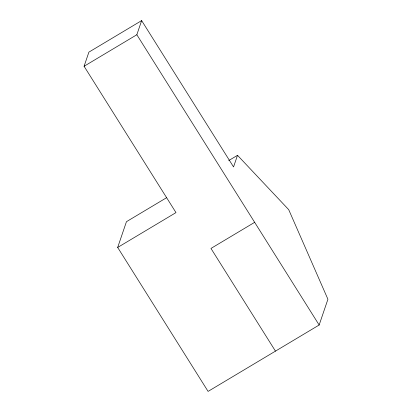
<?xml version="1.0" encoding="UTF-8"?>
<svg xmlns="http://www.w3.org/2000/svg" width="412" height="412" viewBox="0 0 412 412"><rect width="100%" height="100%" fill="white"/><g stroke="black" fill="none" stroke-linecap="round" stroke-linejoin="round"><path stroke-width="0.62" d="M117.678 247.452L175.986 212.602L84.079 66.265L88.894 52.133L141.646 20.6L233.553 166.932L237.513 155.314L288.714 209.667L327.921 299.261L319.151 325.017L208.086 391.4L117.678 247.452L126.448 221.692L166.602 197.693M84.079 66.265L136.835 34.737L141.646 20.6M228.717 160.567L237.513 155.314M254.657 222.331L210.97 248.436L275.468 351.127M136.835 34.737L319.151 325.017"/></g></svg>
